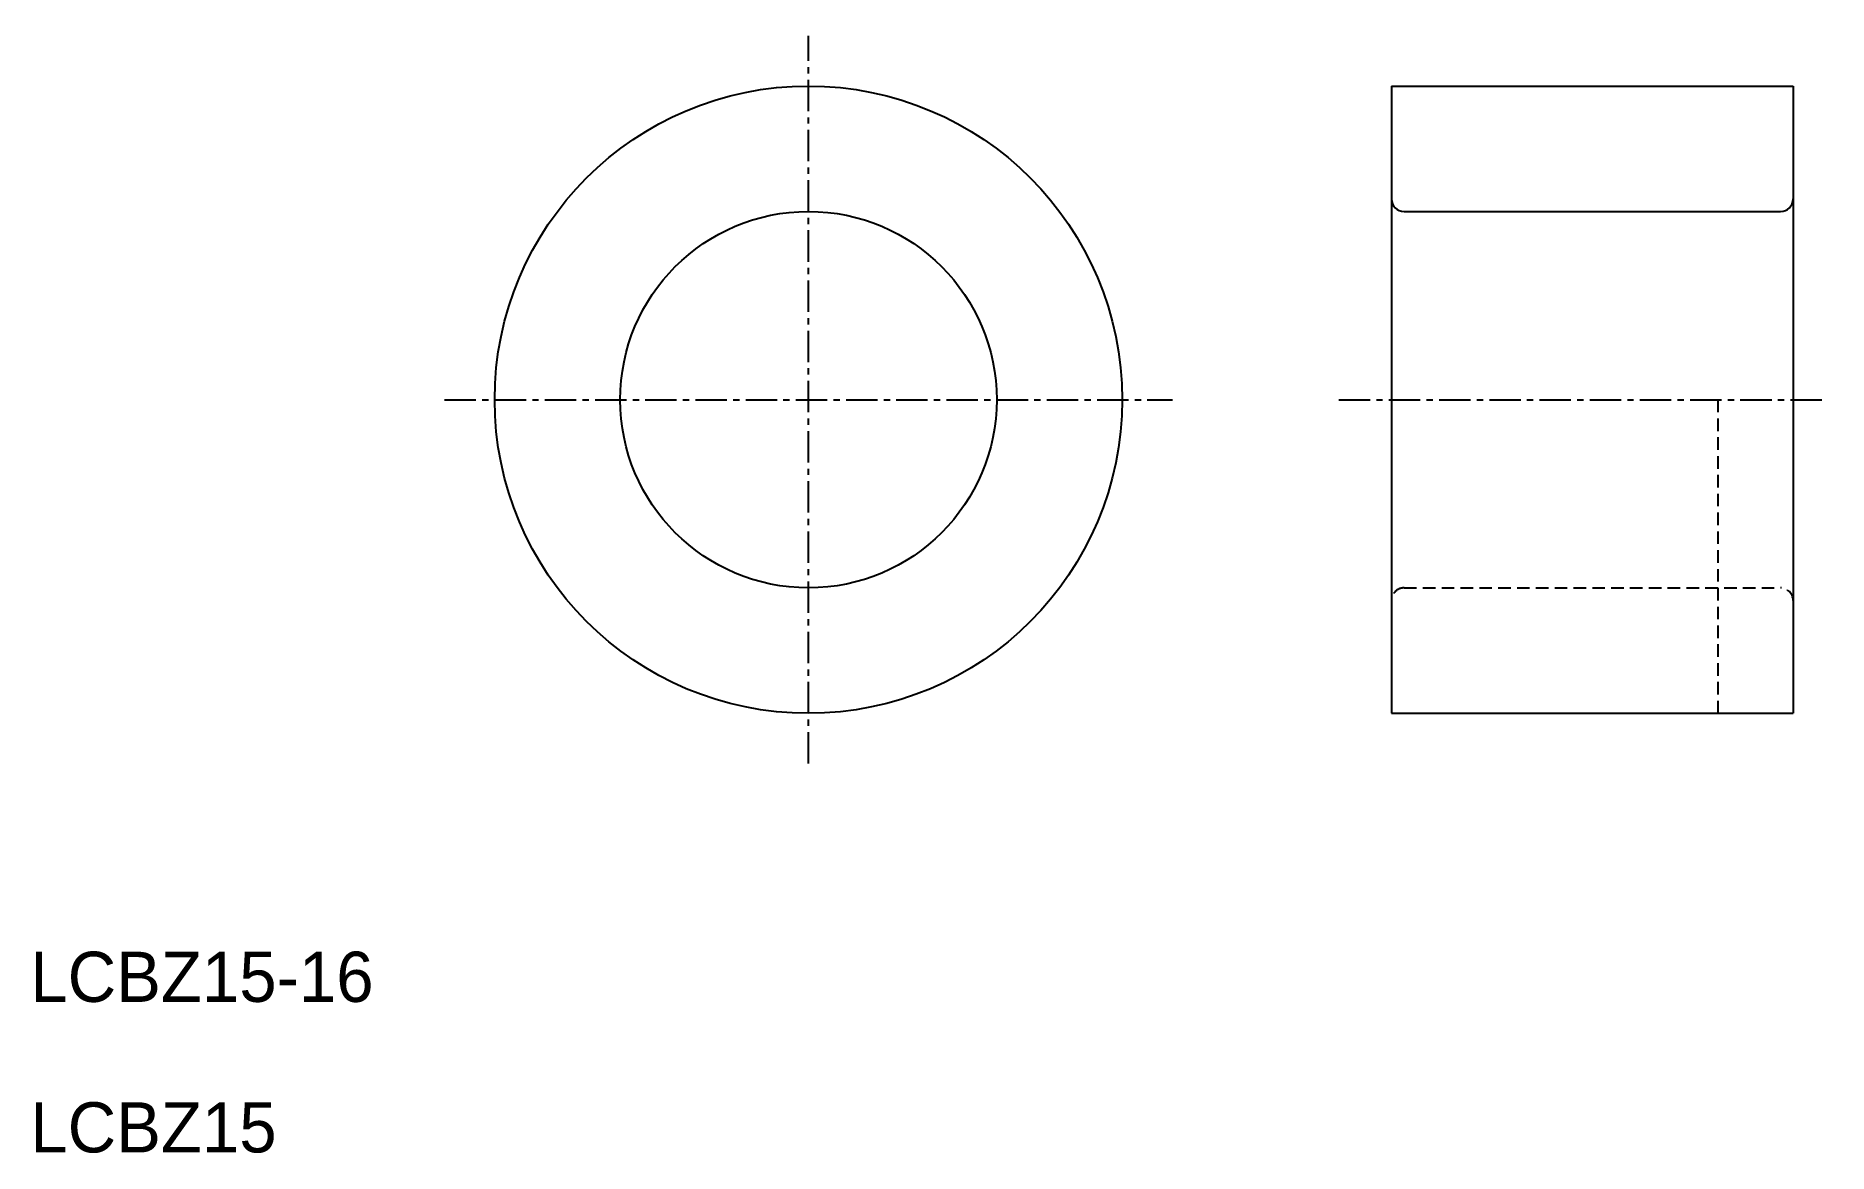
# Model space of a CAD drawing. Extents: x 10.2 to 81.6, y 10 to 54.5.
import ezdxf

# ---------------------------------------------------------------- set-up
doc = ezdxf.new("R2010")
doc.units = 0
doc.linetypes.add('CENTER', pattern=[2, 1.25, -0.25, 0.25, -0.25])
doc.linetypes.add('DASHED', pattern=[0.75, 0.5, -0.25])
doc.layers.get('0').update_dxf_attribs({"linetype": 'CONTINUOUS'})
doc.layers.add('CENTER', color=1, linetype='CENTER')

msp = doc.modelspace()

# ---------------------------------------------------------------- linework, layer by layer
at = {"color": 7, "linetype": 'CONTINUOUS'}
for p, q in [((64.232, 52.5), (80.232, 52.5)), ((64.232, 52.5), (64.232, 27.5)), ((80.232, 52.5), (80.232, 27.5)), ((64.732, 47.5), (79.732, 47.5)), ((80.232, 46.25), (80.232, 46.25)), ((80.232, 40), (80.232, 40)), ((64.232, 27.5), (80.232, 27.5))]:
    msp.add_line(p, q, dxfattribs=at)
at = {"color": 3, "linetype": 'DASHED'}
for p, q in [((77.232, 40), (77.232, 27.5)), ((64.732, 32.5), (79.732, 32.5))]:
    msp.add_line(p, q, dxfattribs=at)
at = {"color": 7, "linetype": 'CONTINUOUS'}
for radius in [12.5, 7.5]:
    msp.add_circle((41, 40), radius, dxfattribs=at)
for centre, start, end in [((64.732, 48), 179.99999, 270), ((79.732, 48), 270, 0)]:
    msp.add_arc(centre, 0.5, start, end, dxfattribs=at)
at = {"color": 3, "linetype": 'DASHED'}
for centre, start, end in [((64.732, 32), 90, 180.00001), ((79.732, 32), 0, 90)]:
    msp.add_arc(centre, 0.5, start, end, dxfattribs=at)
at = {"layer": 'CENTER', "color": 1, "linetype": 'CENTER'}
for p, q in [((41, 25.5), (41, 54.5)), ((26.5, 40), (55.5, 40)), ((62.128, 40), (81.627, 40))]:
    msp.add_line(p, q, dxfattribs=at)

# ---------------------------------------------------------------- texts
at = {"color": 7, "linetype": 'CONTINUOUS'}
for s, p in [('LCBZ15-16', (10, 16)), ('LCBZ15', (10, 10))]:
    msp.add_text(s, height=2, dxfattribs=at).set_placement(p)

doc.saveas('drawing.dxf')
